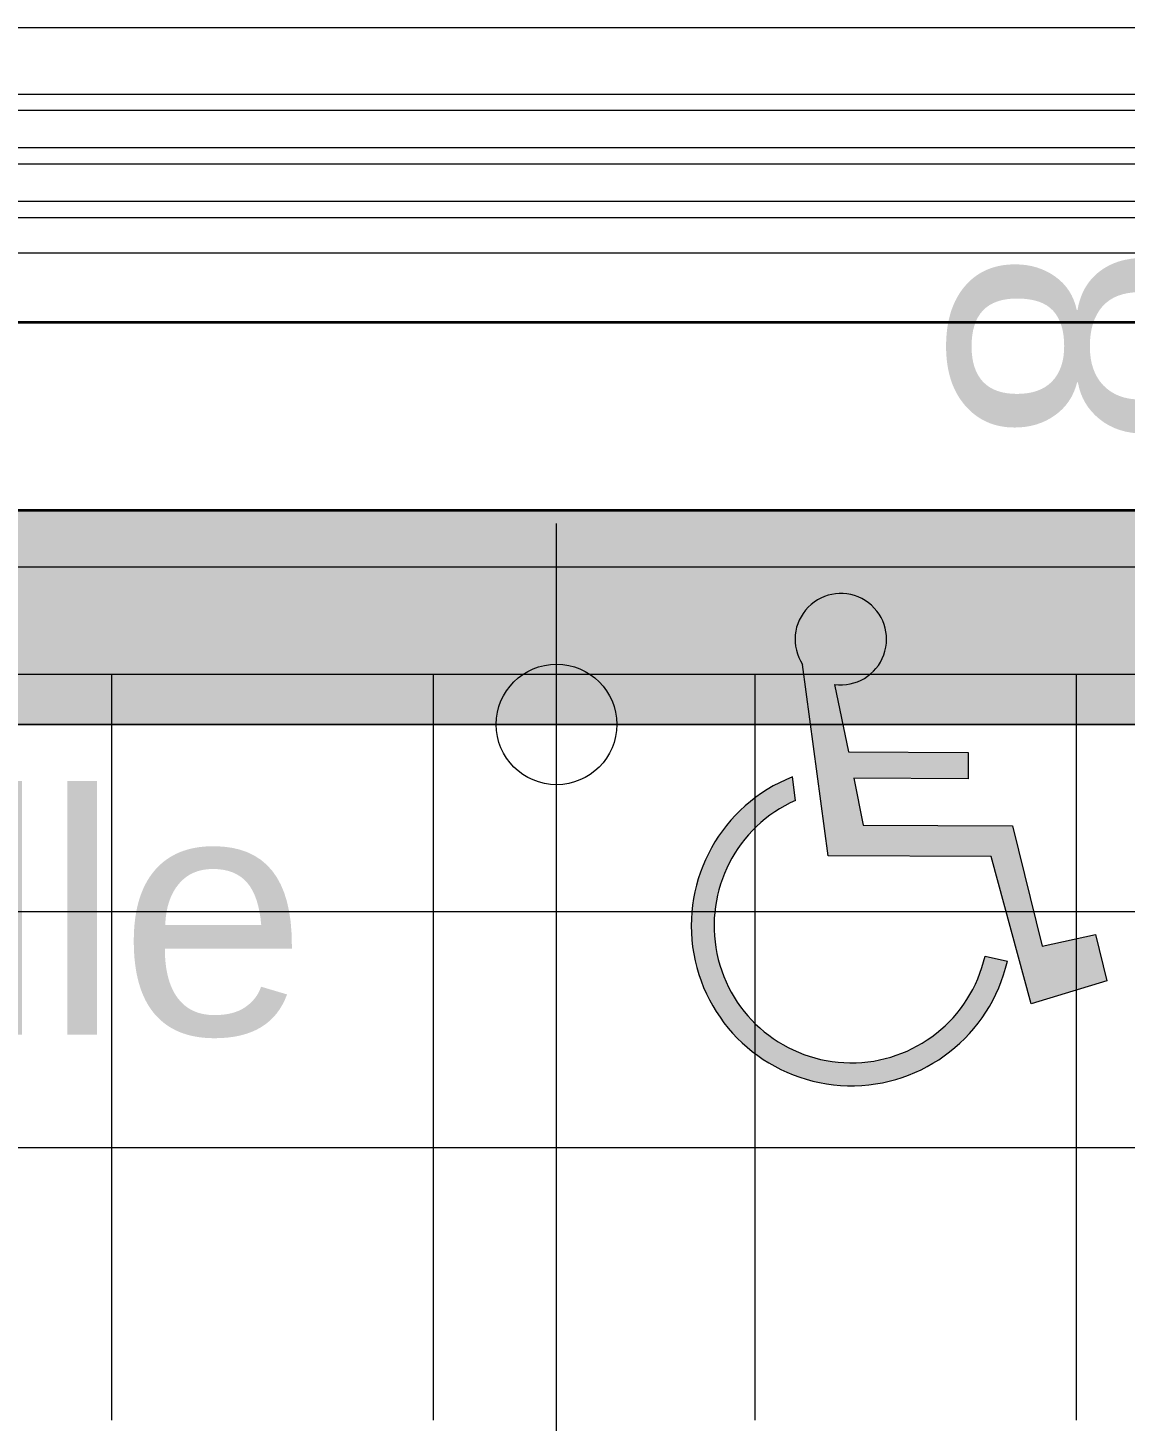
# Model space of a CAD drawing. Header units: metres. Extents: x 0.003 to 0.843, y 0.003 to 0.597.
# Drawn here: x 0.55151 to 0.5597, y 0.1558 to 0.1662 of the extents above; entities that cross this region are included whole.
import ezdxf

# ---------------------------------------------------------------- set-up
doc = ezdxf.new("R2010")
doc.units = ezdxf.units.M
for name, pattern in [('AUSGEZOGEN', [0]), ('LINIE_23', [0.0079, 0.004, -0.0013, 0, -0.0013, 0, -0.0013]), ('STRICHLINIE', [19.049999999999997, 12.7, -6.35]), ('STRICHPUNKT', [25.4, 12.7, -6.35, 0, -6.35])]:
    doc.linetypes.add(name, pattern=pattern)
for name, color, linetype, lineweight in [('Ausbau Raeume', 7, 'AUSGEZOGEN', 18), ('Bauachsen grob', 7, 'STRICHPUNKT', 13), ('Bodenplatte', 7, 'AUSGEZOGEN', 18), ('Decke', 7, 'AUSGEZOGEN', 35), ('Detailmasse', 7, 'AUSGEZOGEN', 13), ('Fenster', 7, 'AUSGEZOGEN', 18), ('Rolladen', 7, 'AUSGEZOGEN', 13), ('Text Werkplan Ausfuehrung', 7, 'AUSGEZOGEN', 25), ('Vermassung Decke', 180, 'STRICHLINIE', 25), ('Wand Beton bewehrt', 7, 'AUSGEZOGEN', 35)]:
    doc.layers.add(name, color=color, linetype=linetype, lineweight=lineweight)
doc.styles.add('ARIAL', font='ARIAL.TTF')

msp = doc.modelspace()

# ---------------------------------------------------------------- hatches: boundary and pattern name
at = {"layer": 'Bodenplatte', "linetype": 'AUSGEZOGEN', "lineweight": 13}
msp.add_hatch(color=71, dxfattribs=at).paths.add_polyline_path([(0.322359992861748, 0.162597363417714), (0.322359992861748, 0.1609973634534768), (0.6343599858880052, 0.1609973634534768), (0.6343599858880052, 0.162597363417714)])
at = {"layer": 'Text Werkplan Ausfuehrung', "linetype": 'AUSGEZOGEN', "lineweight": 13}
h = msp.add_hatch(color=7, dxfattribs=at)
h.paths.add_polyline_path([(0.5578682466545376, 0.1614477252761873), (0.5578782997218642, 0.1614642137080532), (0.5578874041149059, 0.1614812443444289), (0.557895530685335, 0.1614987626605908), (0.5579026534153916, 0.1615167125704684), (0.5579087495011742, 0.1615350366062185), (0.5579137994256563, 0.1615536761022095), (0.5579177870211638, 0.1615725713828406), (0.5579206995211419, 0.1615916619536002), (0.5579225276010261, 0.161610886694743), (0.5579232654080961, 0.1616301840569672), (0.5579229105802118, 0.161649492258468), (0.5579214642533797, 0.1616687494827429), (0.557918931058112, 0.1616878940764919), (0.5579153191046035, 0.1617068647470101), (0.5579106399567666, 0.1617256007584206), (0.5579049085952077, 0.1617440421261231), (0.5578981433692656, 0.1617621298088384), (0.557890365938267, 0.1617798058976347), (0.5578816012021802, 0.1617970138013235), (0.5578718772218964, 0.1618136984276453), (0.5578612251293932, 0.1618298063596467), (0.5578496790280608, 0.1618452860267008), (0.557837275883519, 0.1618600878696107), (0.5578240554052689, 0.1618741644992824), (0.5578100599195619, 0.1618874708484383), (0.5577953342338849, 0.1618999643159078), (0.5577799254935122, 0.1619116049030145), (0.5577638830305617, 0.1619223553416346), (0.557747258206057, 0.1619321812135181), (0.5577301042454933, 0.1619410510604735), (0.557712476068427, 0.1619489364850902), (0.5576944301126533, 0.161955812241652), (0.5576760241535135, 0.1619616563169599), (0.5576573171189234, 0.1619664500008149), (0.5576383689007117, 0.1619701779459142), (0.5576192401628737, 0.1619728282169936), (0.5575999921473506, 0.1619743923290299), (0.5575806864779572, 0.1619748652744143), (0.5575613849630932, 0.1619742455389806), (0.5575421493978561, 0.1619725351068511), (0.5575230413662013, 0.1619697394540922), (0.5575041220437779, 0.1619658675311735), (0.5574854520020682, 0.1619609317343152), (0.5574670910144665, 0.1619549478658037), (0.5574490978649098, 0.1619479350833967), (0.5574315301596757, 0.1619399158389902), (0.5574144441429543, 0.1619309158067313), (0.5573978945167773, 0.1619209638008302), (0.5573819342658852, 0.1619100916833018), (0.5573666144880952, 0.161898334261964), (0.5573519842307064, 0.16188572917899), (0.5573380903334707, 0.1618723167904005), (0.5573249772786347, 0.1618581400368608), (0.557312687048526, 0.1618432443061998), (0.5573012589911421, 0.1618276772881009), (0.5572907296941771, 0.1618114888214192), (0.5572811328678835, 0.1617947307346208), (0.5572724992371466, 0.1617774566798453), (0.5572648564431161, 0.1617597219611435), (0.5572582289547092, 0.1617415833574073), (0.5572526379902775, 0.1617230989405985), (0.5572481014496686, 0.1617043278898191), (0.5572446338569226, 0.1616853303018507), (0.5572422463137713, 0.1616661669987489), (0.5572409464640947, 0.1616468993331178), (0.5572407384694482, 0.1616275889916847), (0.5572416229957409, 0.1616082977978049), (0.5572435972111024, 0.1615890875135347), (0.5572466547949497, 0.1615700196418889), (0.5572507859582223, 0.1615511552299427), (0.5572559774747237, 0.1615325546733793), (0.5572622127234637, 0.1615142775231307), (0.5572694717418752, 0.1614963822947225), (0.557277731289722, 0.1614789262809332), (0.5572869649235062, 0.1614619653683631), (0.5572971430811282, 0.1614455538585158), (0.5574885544246827, 0.1600156107134858), (0.5587035363459774, 0.1600106216252634), (0.5590027723543062, 0.1589112318501921), (0.5595675832335876, 0.1590823064373026), (0.5594822227049424, 0.1594294446082695), (0.5590844791519385, 0.1593428599284921), (0.5588635905236493, 0.1602411561534359), (0.5577498569712854, 0.1602457295376685), (0.5576783696447233, 0.1605957014968422), (0.5585323526567699, 0.1605921947395851), (0.5585331564385627, 0.1607879310962612), (0.5576383531882735, 0.1607916054401917), (0.557535432614534, 0.1612954612181029), (0.5575546304614045, 0.1612933695145867), (0.5575739158828931, 0.161292366984757), (0.5575932271354266, 0.1612924568382783), (0.5576125023927304, 0.1612936387874798), (0.5576316799437733, 0.1612959090482728), (0.5576506983903353, 0.1612992603522639), (0.5576694968435805, 0.1613036819700265), (0.5576880151189969, 0.1613091597454573), (0.5577061939290807, 0.161315676141086), (0.5577239750731489, 0.161323210294237), (0.5577413016236719, 0.1613317380838107), (0.5577581181085343, 0.161341232207516), (0.557774370688629, 0.1613516622692774), (0.5577900073302267, 0.1613629948765493), (0.5578049779715696, 0.1613751937472294), (0.5578192346831405, 0.1613882198258111), (0.5578327318211203, 0.1614020314084296), (0.5578454261735137, 0.1614165842763738), (0.5578572770984969, 0.1614318318376564)])
h.paths.add_polyline_path([(0.5571951252783672, 0.1604070091257918), (0.5572439815557905, 0.1604302987552024), (0.5572205298457513, 0.160605495219702), (0.5571626046195235, 0.1605807930453717), (0.5571060616485443, 0.160553072625406), (0.5570510580690177, 0.160522410996462), (0.556997746739088, 0.1604888933689895), (0.5569462758140399, 0.1604526128904245), (0.5568967883345666, 0.1604136703863237), (0.5568494218292495, 0.1603721740801721), (0.5568043079323598, 0.1603282392926144), (0.5567615720180401, 0.1602819881209812), (0.5567213328518803, 0.1602335490999649), (0.5566837022608622, 0.1601830568444217), (0.5566487848225857, 0.1601306516752648), (0.5566166775746408, 0.1600764792295045), (0.5565874697449359, 0.1600206900555168), (0.5565612425037281, 0.1599634391946594), (0.5565380687380453, 0.1599048857504031), (0.5565180128491293, 0.1598451924461724), (0.5565011305734604, 0.1597845251731292), (0.5564874688278652, 0.1597230525291525), (0.556477065579128, 0.1596609453502929), (0.5564699497384814, 0.1595983762360097), (0.5564661410812607, 0.1595355190695096), (0.5564656501919467, 0.1594725485345116), (0.5564684784347477, 0.1594096396297932), (0.5564746179498135, 0.1593469671828575), (0.5564840516750749, 0.1592847053640758), (0.5564967533936599, 0.1592230272026632), (0.5565126878067558, 0.1591621041058157), (0.5565318106317015, 0.1591021053823602), (0.5565540687250551, 0.1590431977722365), (0.5565794002302816, 0.1589855449831171), (0.5566077347496546, 0.1589293072354545), (0.5566389935398989, 0.1588746408172188), (0.556673089731019, 0.1588216976495646), (0.5567099285677177, 0.1587706248646305), (0.5567494076727264, 0.1587215643966552), (0.5567914173313174, 0.1586746525875306), (0.5568358407962081, 0.158630019807903), (0.556882554612007, 0.1585877900948595), (0.5569314289583044, 0.1585480808072276), (0.5569823280104513, 0.1585110022994263), (0.5570351103170229, 0.1584766576147836), (0.5570896291929216, 0.1584451421991744), (0.5571457331270215, 0.1584165436357726), (0.5572032662032296, 0.1583909414016448), (0.5572620685337826, 0.1583684066468896), (0.5573219767035846, 0.1583490019969022), (0.5573828242243504, 0.15833278137833), (0.5574444419972826, 0.1583197898692166), (0.5575066587830091, 0.1583100635737183), (0.5575693016774658, 0.1583036295217799), (0.5576321965924071, 0.158300505594003), (0.5576951687392089, 0.158300700471964), (0.5577580431146146, 0.1583042136140871), (0.55782064498708, 0.1583110352571462), (0.5578828003823637, 0.1583211464433985), (0.5579443365670073, 0.1583345190732689), (0.558005082528379, 0.158351115983443), (0.5580648694499197, 0.158370891050141), (0.5581235311802996, 0.1583937893173038), (0.55818090469516, 0.1584197471493171), (0.5582368305501677, 0.1584486924078542), (0.5582911533241223, 0.1584805446523625), (0.5583437220508749, 0.1585152153636009), (0.5583943906388811, 0.1585526081896478), (0.5584430182771873, 0.1585926192136658), (0.5584894698267606, 0.1586351372426943), (0.5585336161960451, 0.1586800441166579), (0.5585753346997139, 0.1587272150367453), (0.558614509399621, 0.1587765189122266), (0.5586510314269976, 0.1588278187247647), (0.5586847992850069, 0.1588809719092015), (0.5587157191308088, 0.1589358307497455), (0.5587437050363534, 0.1589922427904908), (0.5587686792271849, 0.1590500512590962), (0.5587905722985729, 0.1591090955024689), (0.5588093234084011, 0.1591692114332232), (0.5588248804462436, 0.1592302319856945), (0.5586584670327479, 0.15926801676364), (0.5586450923425148, 0.1592155719322182), (0.5586289650536896, 0.1591639071159803), (0.5586101302294351, 0.1591131666776979), (0.5585886404983618, 0.1590634923972289), (0.5585645559074683, 0.1590150230753516), (0.5585379437543555, 0.1589678941459288), (0.5585088783991884, 0.1589222372974751), (0.5584774410569111, 0.1588781801051873), (0.5584437195703184, 0.158835845674475), (0.558407808164602, 0.1587953522969761), (0.5583698071840674, 0.1587568131200242), (0.5583298228117467, 0.1587203358304887), (0.5582879667727002, 0.1586860223538775), (0.5582443560218366, 0.1586539685695321), (0.5581991124171092, 0.1586242640427209), (0.5581523623790242, 0.1585969917743751), (0.5581042365373886, 0.1585722279691614), (0.5580548693663071, 0.158550041822558), (0.5580043988084281, 0.1585304953274968), (0.5579529658895036, 0.1585136431011547), (0.5579007143243341, 0.1584995322323257), (0.5578477901151944, 0.1584882021498598), (0.5577943411438744, 0.1584796845124784), (0.5577405167584634, 0.1584740031203187), (0.5576864673560393, 0.1584711738484308), (0.5576323439624288, 0.1584712046024175), (0.5575782978102035, 0.1584740952963448), (0.5575244799161065, 0.158479837852985), (0.5574710406590794, 0.1584884162263802), (0.5574181293600667, 0.1584998064466845), (0.557365893864785, 0.1585139766871335), (0.5573144801306065, 0.1585308873529876), (0.5572640318187249, 0.1585504911921522), (0.5572146898927316, 0.1585727334272251), (0.557166592224736, 0.1585975519085473), (0.5571198732101175, 0.1586248772878653), (0.5570746633919995, 0.1586546332121066), (0.557031089096479, 0.1586867365367257), (0.5569892720796458, 0.1587210975580292), (0.5569493291873708, 0.1587576202638221), (0.5569113720288121, 0.1587962026016977), (0.5568755066645531, 0.1588367367641822), (0.5568418333102485, 0.1588791094899803), (0.5568104460565982, 0.1589232023804507), (0.5567814326064384, 0.1589688922304354), (0.5567548740296803, 0.1590160513725218), (0.5567308445367829, 0.1590645480337763), (0.5567094112713928, 0.1591142467039449), (0.5566906341227316, 0.1591650085140965), (0.5566745655582499, 0.1592166916246579), (0.5566612504770226, 0.1592691516217379), (0.5566507260842936, 0.1593222419206582), (0.5566430217875115, 0.1593758141755371), (0.5566381591141635, 0.1594297186938043), (0.55663615165162, 0.159483804854474), (0.5566370050091698, 0.1595379215290082), (0.5566407168023452, 0.1595919175036106), (0.5566472766595855, 0.1596456419017423), (0.5566566662512193, 0.1596989446057156), (0.5566688593406781, 0.1597516766761392), (0.5566838218578084, 0.159803690768104), (0.5567015119940734, 0.1598548415428836), (0.5567218803193709, 0.1599049860740543), (0.5567448699201561, 0.1599539842468522), (0.5567704165584675, 0.1600016991496887), (0.5567984488514218, 0.1600479974567157), (0.5568288884706762, 0.1600927498003562), (0.5568616503612915, 0.1601358311327995), (0.5568966429793966, 0.1601771210753996), (0.5569337685479794, 0.1602165042550474), (0.5569729233300997, 0.1602538706265437), (0.557013997918753, 0.1602891157800937), (0.5570568775425745, 0.1603221412330464), (0.5571014423865372, 0.1603528547050787), (0.5571475679267437, 0.1603811703760485)])

# ---------------------------------------------------------------- linework, layer by layer
at = {"layer": 'Ausbau Raeume', "color": 254, "linetype": 'AUSGEZOGEN', "lineweight": 18}
for p, q in [((0.5521417461513156, 0.155803383471513), (0.5521417461513157, 0.1613713544172734)), ((0.5545417460976716, 0.155803383471513), (0.5545417460976716, 0.1613713544172734)), ((0.5569417460440272, 0.155803383471513), (0.5569417460440272, 0.1613713544172734)), ((0.559341745990383, 0.155803383471513), (0.559341745990383, 0.1613713544172734))]:
    msp.add_line(p, q, dxfattribs=at)
at = {"layer": 'Bauachsen grob', "color": 32, "linetype": 'LINIE_23', "lineweight": 25, "true_color": 0xc36e14}
msp.add_line((0.2293999949395658, 0.1645973633730105), (0.7313199837207798, 0.1645973633730105), dxfattribs=at)
at = {"layer": 'Bodenplatte', "color": 92, "linetype": 'STRICHLINIE', "lineweight": 18}
for p, q in [((0.6343599858880052, 0.162597363417714), (0.322359992861748, 0.162597363417714)), ((0.3191599929332735, 0.1609973634534768), (0.6375599858164795, 0.1609973634534768))]:
    msp.add_line(p, q, dxfattribs=at)
at = {"layer": 'Decke', "color": 92, "linetype": 'STRICHPUNKT', "lineweight": 18}
for p, q in [((0.322359992861748, 0.162597363417714), (0.6343599858880049, 0.162597363417714)), ((0.6375599858164795, 0.1609973634534768), (0.3191599929332735, 0.1609973634534768))]:
    msp.add_line(p, q, dxfattribs=at)
at = {"layer": 'Detailmasse', "color": 253, "linetype": 'AUSGEZOGEN', "lineweight": 13}
for p, q in [((0.5554599876515576, 0.1609973634534768), (0.5554599876515576, 0.1624973634665153)), ((0.5554599876515576, 0.1609973634534768), (0.553959987638519, 0.1609973634534768)), ((0.5554599876515576, 0.1609973634534768), (0.5569599846433558, 0.1609973634534768)), ((0.5554599876515575, 0.1609973634534768), (0.5554599876515575, 0.1609973634534768)), ((0.5554599876515575, 0.120097364367663), (0.5554599876515575, 0.1609973634534768))]:
    msp.add_line(p, q, dxfattribs=at)
msp.add_circle((0.5554599876515576, 0.1609973634534768), 0.0004500000039115547, dxfattribs=at)
at = {"layer": 'Fenster', "color": 7, "linetype": 'AUSGEZOGEN', "lineweight": 13}
for p, q in [((0.5624399945077183, 0.1661973702461979), (0.5345199762482452, 0.166197361169403)), ((0.5342599753907611, 0.1657013616316704), (0.5626999936346445, 0.1657013698039755)), ((0.5626999934259159, 0.1655813698066577), (0.5342599751820325, 0.1655813616343526)), ((0.5626999929388827, 0.1653013698129167), (0.5342599746949993, 0.165301361640612)), ((0.5342599744862707, 0.1651813616432947), (0.5626999927301543, 0.1651813698155989)), ((0.5626999922431211, 0.1649013698218578), (0.5342599739992374, 0.1649013616495531)), ((0.5342599737905092, 0.1647813616522354), (0.5626999920343926, 0.1647813698245401)), ((0.5345560053370456, 0.1645173569986165), (0.5624039915433446, 0.1645173662007042)), ((0.5637039874606852, 0.1621713680120302), (0.5345559695592125, 0.1621713610712232)), ((0.5031599888205532, 0.1613713544172733), (0.5644599874503918, 0.1613713544172733))]:
    msp.add_line(p, q, dxfattribs=at)
at = {"layer": 'Rolladen', "color": 7, "linetype": 'STRICHPUNKT', "lineweight": 13}
for p, q in [((0.5644599874503918, 0.159597363484766), (0.5031599888205532, 0.159597363484766)), ((0.5644599874503916, 0.1578373635241051), (0.5031599888205532, 0.1578373635241051))]:
    msp.add_line(p, q, dxfattribs=at)
at = {"layer": 'Text Werkplan Ausfuehrung', "color": 7, "linetype": 'AUSGEZOGEN', "lineweight": 13}
for p, q in [((0.5574885544246827, 0.1600156107134858), (0.5572971430814782, 0.1614455538559014)), ((0.5575354516789149, 0.161295367886924), (0.5576383531882735, 0.1607916054401917)), ((0.5576383531882735, 0.1607916054401917), (0.5585331564385627, 0.1607879310962612)), ((0.5585331564385627, 0.1607879310962612), (0.5585323526567699, 0.1605921947395851)), ((0.5572439815557905, 0.1604302987552024), (0.5572205298457513, 0.160605495219702)), ((0.5585323526567699, 0.1605921947395851), (0.5576783696447233, 0.1605957014968422)), ((0.5576783696447233, 0.1605957014968422), (0.5577498569712854, 0.1602457295376685)), ((0.5577498569712854, 0.1602457295376685), (0.5588635905236493, 0.1602411561534359)), ((0.5588635905236493, 0.1602411561534359), (0.5590844791519385, 0.1593428599284921)), ((0.5587035363459774, 0.1600106216252634), (0.5574885544246827, 0.1600156107134858)), ((0.5590027723543062, 0.1589112318501921), (0.5587035363459774, 0.1600106216252634)), ((0.5590844791519385, 0.1593428599284921), (0.5594822227049424, 0.1594294446082695)), ((0.5594822227049424, 0.1594294446082695), (0.5595675832335876, 0.1590823064373026)), ((0.5586584670327479, 0.15926801676364), (0.5588248804462436, 0.1592302319856945)), ((0.5595675832335876, 0.1590823064373026), (0.5590027723543062, 0.1589112318501921))]:
    msp.add_line(p, q, dxfattribs=at)
for centre, radius, start, end in [((0.5575819841327685, 0.161633569673243), 0.0003412980680971984, 262.160677775363, 213.4277143719017), ((0.5576599872527029, 0.1594947252132419), 0.001194542933416667, 111.5853924643647, 347.2076713080193), ((0.5576599872527029, 0.1594947252132419), 0.001023893838383667, 113.9724723958566, 347.2076717673664)]:
    msp.add_arc(centre, radius, start, end, dxfattribs=at)
at = {"layer": 'Wand Beton bewehrt', "color": 180, "linetype": 'STRICHPUNKT', "lineweight": 35}
for p, q in [((0.5667599873989828, 0.1639973633864183), (0.5008599888719623, 0.1639973633864183)), ((0.5031599888205532, 0.1625973634177109), (0.5644599874503918, 0.1625973634177109))]:
    msp.add_line(p, q, dxfattribs=at)

# ---------------------------------------------------------------- texts
at = {"layer": 'Text Werkplan Ausfuehrung', "color": 240, "linetype": 'AUSGEZOGEN', "lineweight": 25, "insert": (0.5404599879868335, 0.1586547252542696), "char_height": 0.001799999952316284, "width": 0.0008999999761581421, "attachment_point": 7, "style": 'ARIAL'}
msp.add_mtext('IV\\~Schwelle', dxfattribs=at)
at = {"layer": 'Vermassung Decke', "color": 92, "linetype": 'AUSGEZOGEN', "lineweight": 13, "insert": (0.5604258811285558, 0.1630473634076557), "char_height": 0.002, "width": 0.001, "attachment_point": 7, "rotation": 90.00000250447816, "style": 'ARIAL'}
msp.add_mtext('8', dxfattribs=at)

doc.saveas('drawing.dxf')
